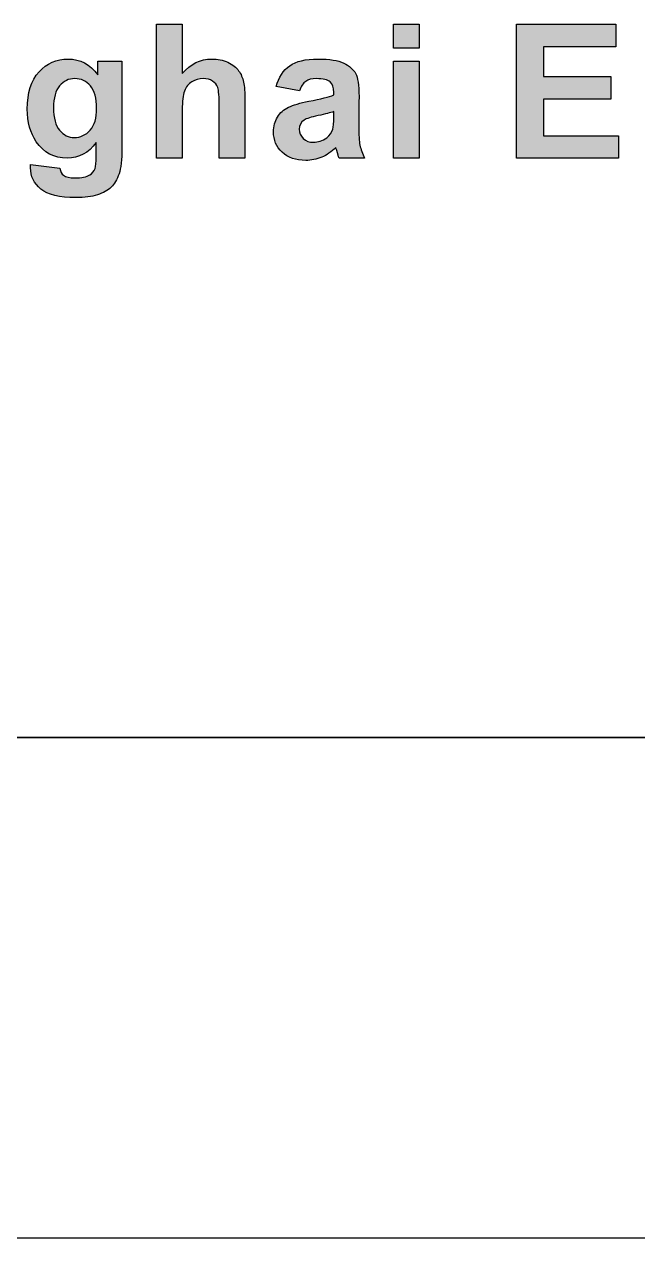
# Model space of a CAD drawing. Header units: millimetres. Extents: x 189 to 1029, y 82 to 676.
# Drawn here: x 934.3 to 946.56, y 81.77 to 106.02 of the extents above; entities that cross this region are included whole.
import ezdxf
from ezdxf.enums import TextEntityAlignment as Align

# ---------------------------------------------------------------- set-up
doc = ezdxf.new("R2010")
doc.units = ezdxf.units.MM
doc.header["$LTSCALE"] = 2
doc.layers.add('1粗实线', color=7, linetype='Continuous', lineweight=35)
doc.layers.add('5标注层', color=3, linetype='Continuous', lineweight=18)
for name, color, linetype in [('2细线层', 3, 'Continuous'), ('6文本', 2, 'Continuous'), ('图框层', 7, 'Continuous')]:
    doc.layers.add(name, color=color, linetype=linetype)
doc.styles.add('文字', font='isocp.shx', dxfattribs={"bigfont": 'gbcbig.shx'})

# ---------------------------------------------------------------- blocks, each defined once
blk = doc.blocks.new('ZwmFrameMain_A3^_^无分区图框^_^landscape')
at = {"layer": '1粗实线'}
blk.add_line((0, 0), (390, 0), dxfattribs=at)
at = {"layer": '2细线层'}
blk.add_line((-25, -5), (395, -5), dxfattribs=at)
blk = doc.blocks.new('LOGO')
at = {"layer": '6文本'}
h = blk.add_hatch(color=2, dxfattribs=at)
h.dxf.hatch_style = 1
edge = h.paths.add_edge_path()
edge.add_spline(control_points=[(-40.621, 6.634), (-40.621, 6.634), (-40.621, 7.126), (-40.621, 7.126)], knot_values=[0, 0, 0, 0, 0.052632, 0.052632, 0.052632, 0.052632], degree=3, periodic=0)
edge.add_spline(control_points=[(-40.621, 7.126), (-40.621, 7.126), (-40.878, 7.126), (-40.878, 7.126), (-40.878, 7.126)], knot_values=[0.947368, 0.947368, 0.947368, 0.947368, 1, 1, 1, 1, 1], degree=3, periodic=0)
edge.add_spline(control_points=[(-40.878, 7.126), (-40.878, 7.126), (-40.878, 5.788), (-40.878, 5.788), (-40.878, 5.788)], knot_values=[0.894737, 0.894737, 0.894737, 0.894737, 0.947368, 0.947368, 0.947368, 0.947368, 0.947368], degree=3, periodic=0)
edge.add_spline(control_points=[(-40.878, 5.788), (-40.878, 5.788), (-40.621, 5.788), (-40.621, 5.788), (-40.621, 5.788)], knot_values=[0.842105, 0.842105, 0.842105, 0.842105, 0.894737, 0.894737, 0.894737, 0.894737, 0.894737], degree=3, periodic=0)
edge.add_spline(control_points=[(-40.621, 5.788), (-40.621, 5.788), (-40.621, 6.273), (-40.621, 6.273), (-40.621, 6.273)], knot_values=[0.789474, 0.789474, 0.789474, 0.789474, 0.842105, 0.842105, 0.842105, 0.842105, 0.842105], degree=3, periodic=0)
edge.add_spline(control_points=[(-40.621, 6.273), (-40.621, 6.355), (-40.613, 6.417), (-40.598, 6.458), (-40.598, 6.458)], knot_values=[0.736842, 0.736842, 0.736842, 0.736842, 0.789474, 0.789474, 0.789474, 0.789474, 0.789474], degree=3, periodic=0)
edge.add_spline(control_points=[(-40.598, 6.458), (-40.582, 6.5), (-40.558, 6.531), (-40.524, 6.552), (-40.524, 6.552)], knot_values=[0.684211, 0.684211, 0.684211, 0.684211, 0.736842, 0.736842, 0.736842, 0.736842, 0.736842], degree=3, periodic=0)
edge.add_spline(control_points=[(-40.524, 6.552), (-40.491, 6.572), (-40.453, 6.583), (-40.41, 6.583), (-40.41, 6.583), (-40.373, 6.583), (-40.342, 6.575), (-40.318, 6.559), (-40.318, 6.559)], knot_values=[0.578947, 0.578947, 0.578947, 0.578947, 0.631579, 0.631579, 0.631579, 0.631579, 0.684211, 0.684211, 0.684211, 0.684211, 0.684211], degree=3, periodic=0)
edge.add_spline(control_points=[(-40.318, 6.559), (-40.293, 6.543), (-40.276, 6.521), (-40.266, 6.494), (-40.266, 6.494)], knot_values=[0.526316, 0.526316, 0.526316, 0.526316, 0.578947, 0.578947, 0.578947, 0.578947, 0.578947], degree=3, periodic=0)
edge.add_spline(control_points=[(-40.266, 6.494), (-40.256, 6.466), (-40.251, 6.402), (-40.251, 6.299), (-40.251, 6.299)], knot_values=[0.473684, 0.473684, 0.473684, 0.473684, 0.526316, 0.526316, 0.526316, 0.526316, 0.526316], degree=3, periodic=0)
edge.add_spline(control_points=[(-40.251, 6.299), (-40.251, 6.299), (-40.251, 5.788), (-40.251, 5.788), (-40.251, 5.788)], knot_values=[0.421053, 0.421053, 0.421053, 0.421053, 0.473684, 0.473684, 0.473684, 0.473684, 0.473684], degree=3, periodic=0)
edge.add_spline(control_points=[(-40.251, 5.788), (-40.251, 5.788), (-39.995, 5.788), (-39.995, 5.788), (-39.995, 5.788)], knot_values=[0.368421, 0.368421, 0.368421, 0.368421, 0.421053, 0.421053, 0.421053, 0.421053, 0.421053], degree=3, periodic=0)
edge.add_spline(control_points=[(-39.995, 5.788), (-39.995, 5.788), (-39.995, 6.357), (-39.995, 6.357), (-39.995, 6.357)], knot_values=[0.315789, 0.315789, 0.315789, 0.315789, 0.368421, 0.368421, 0.368421, 0.368421, 0.368421], degree=3, periodic=0)
edge.add_spline(control_points=[(-39.995, 6.357), (-39.995, 6.444), (-39.999, 6.508), (-40.008, 6.549), (-40.008, 6.549)], knot_values=[0.263158, 0.263158, 0.263158, 0.263158, 0.315789, 0.315789, 0.315789, 0.315789, 0.315789], degree=3, periodic=0)
edge.add_spline(control_points=[(-40.008, 6.549), (-40.017, 6.591), (-40.033, 6.629), (-40.057, 6.662), (-40.057, 6.662)], knot_values=[0.210526, 0.210526, 0.210526, 0.210526, 0.263158, 0.263158, 0.263158, 0.263158, 0.263158], degree=3, periodic=0)
edge.add_spline(control_points=[(-40.057, 6.662), (-40.081, 6.696), (-40.117, 6.724), (-40.165, 6.746), (-40.165, 6.746)], knot_values=[0.157895, 0.157895, 0.157895, 0.157895, 0.210526, 0.210526, 0.210526, 0.210526, 0.210526], degree=3, periodic=0)
edge.add_spline(control_points=[(-40.165, 6.746), (-40.212, 6.768), (-40.265, 6.779), (-40.325, 6.779), (-40.325, 6.779)], knot_values=[0.105263, 0.105263, 0.105263, 0.105263, 0.157895, 0.157895, 0.157895, 0.157895, 0.157895], degree=3, periodic=0)
edge.add_spline(control_points=[(-40.325, 6.779), (-40.439, 6.779), (-40.539, 6.731), (-40.621, 6.634), (-40.621, 6.634)], knot_values=[0.052632, 0.052632, 0.052632, 0.052632, 0.105263, 0.105263, 0.105263, 0.105263, 0.105263], degree=3, periodic=0)
h = blk.add_hatch(color=2, dxfattribs=at)
h.dxf.hatch_style = 1
edge = h.paths.add_edge_path()
edge.add_spline(control_points=[(-38.508, 6.757), (-38.508, 6.757), (-38.508, 5.788), (-38.508, 5.788), (-38.508, 5.788)], knot_values=[0.2, 0.2, 0.2, 0.2, 0.4, 0.4, 0.4, 0.4, 0.4], degree=3, periodic=0)
edge.add_spline(control_points=[(-38.508, 5.788), (-38.508, 5.788), (-38.252, 5.788), (-38.252, 5.788), (-38.252, 5.788)], knot_values=[0.8, 0.8, 0.8, 0.8, 1, 1, 1, 1, 1], degree=3, periodic=0)
edge.add_spline(control_points=[(-38.252, 5.788), (-38.252, 5.788), (-38.252, 6.757), (-38.252, 6.757), (-38.252, 6.757)], knot_values=[0.6, 0.6, 0.6, 0.6, 0.8, 0.8, 0.8, 0.8, 0.8], degree=3, periodic=0)
edge.add_spline(control_points=[(-38.252, 6.757), (-38.252, 6.757), (-38.508, 6.757), (-38.508, 6.757), (-38.508, 6.757)], knot_values=[0.4, 0.4, 0.4, 0.4, 0.6, 0.6, 0.6, 0.6, 0.6], degree=3, periodic=0)
edge = h.paths.add_edge_path()
edge.add_spline(control_points=[(-38.508, 6.889), (-38.508, 6.889), (-38.252, 6.889), (-38.252, 6.889)], knot_values=[0.750003, 0.750003, 0.750003, 0.750003, 0.999997, 0.999997, 0.999997, 0.999997], degree=3, periodic=0)
edge.add_spline(control_points=[(-38.252, 6.889), (-38.252, 6.889), (-38.252, 7.126), (-38.252, 7.126)], knot_values=[0.500003, 0.500003, 0.500003, 0.500003, 0.749997, 0.749997, 0.749997, 0.749997], degree=3, periodic=0)
edge.add_spline(control_points=[(-38.252, 7.126), (-38.252, 7.126), (-38.508, 7.126), (-38.508, 7.126)], knot_values=[0.250003, 0.250003, 0.250003, 0.250003, 0.499997, 0.499997, 0.499997, 0.499997], degree=3, periodic=0)
edge.add_spline(control_points=[(-38.508, 7.126), (-38.508, 7.126), (-38.508, 6.889), (-38.508, 6.889)], knot_values=[0.000002, 0.000002, 0.000002, 0.000002, 0.249998, 0.249998, 0.249998, 0.249998], degree=3, periodic=0)
h = blk.add_hatch(color=2, dxfattribs=at)
h.dxf.hatch_style = 1
edge = h.paths.add_edge_path()
edge.add_spline(control_points=[(-37.01, 6.9), (-37.01, 6.9), (-36.288, 6.9), (-36.288, 6.9), (-36.288, 6.9)], knot_values=[0.25, 0.25, 0.25, 0.25, 0.333333, 0.333333, 0.333333, 0.333333, 0.333333], degree=3, periodic=0)
edge.add_spline(control_points=[(-36.288, 6.9), (-36.288, 6.9), (-36.288, 7.126), (-36.288, 7.126), (-36.288, 7.126)], knot_values=[0.166667, 0.166667, 0.166667, 0.166667, 0.25, 0.25, 0.25, 0.25, 0.25], degree=3, periodic=0)
edge.add_spline(control_points=[(-36.288, 7.126), (-36.288, 7.126), (-37.281, 7.126), (-37.281, 7.126), (-37.281, 7.126)], knot_values=[0.083333, 0.083333, 0.083333, 0.083333, 0.166667, 0.166667, 0.166667, 0.166667, 0.166667], degree=3, periodic=0)
edge.add_spline(control_points=[(-37.281, 7.126), (-37.281, 7.126), (-37.281, 5.788), (-37.281, 5.788)], knot_values=[0, 0, 0, 0, 0.083333, 0.083333, 0.083333, 0.083333], degree=3, periodic=0)
edge.add_spline(control_points=[(-37.281, 5.788), (-37.281, 5.788), (-36.262, 5.788), (-36.262, 5.788), (-36.262, 5.788)], knot_values=[0.916667, 0.916667, 0.916667, 0.916667, 1, 1, 1, 1, 1], degree=3, periodic=0)
edge.add_spline(control_points=[(-36.262, 5.788), (-36.262, 5.788), (-36.262, 6.013), (-36.262, 6.013), (-36.262, 6.013)], knot_values=[0.833333, 0.833333, 0.833333, 0.833333, 0.916667, 0.916667, 0.916667, 0.916667, 0.916667], degree=3, periodic=0)
edge.add_spline(control_points=[(-36.262, 6.013), (-36.262, 6.013), (-37.01, 6.013), (-37.01, 6.013), (-37.01, 6.013)], knot_values=[0.75, 0.75, 0.75, 0.75, 0.833333, 0.833333, 0.833333, 0.833333, 0.833333], degree=3, periodic=0)
edge.add_spline(control_points=[(-37.01, 6.013), (-37.01, 6.013), (-37.01, 6.378), (-37.01, 6.378), (-37.01, 6.378)], knot_values=[0.666667, 0.666667, 0.666667, 0.666667, 0.75, 0.75, 0.75, 0.75, 0.75], degree=3, periodic=0)
edge.add_spline(control_points=[(-37.01, 6.378), (-37.01, 6.378), (-36.339, 6.378), (-36.339, 6.378), (-36.339, 6.378)], knot_values=[0.583333, 0.583333, 0.583333, 0.583333, 0.666667, 0.666667, 0.666667, 0.666667, 0.666667], degree=3, periodic=0)
edge.add_spline(control_points=[(-36.339, 6.378), (-36.339, 6.378), (-36.339, 6.603), (-36.339, 6.603), (-36.339, 6.603)], knot_values=[0.5, 0.5, 0.5, 0.5, 0.583333, 0.583333, 0.583333, 0.583333, 0.583333], degree=3, periodic=0)
edge.add_spline(control_points=[(-36.339, 6.603), (-36.339, 6.603), (-37.01, 6.603), (-37.01, 6.603), (-37.01, 6.603)], knot_values=[0.416667, 0.416667, 0.416667, 0.416667, 0.5, 0.5, 0.5, 0.5, 0.5], degree=3, periodic=0)
edge.add_spline(control_points=[(-37.01, 6.603), (-37.01, 6.603), (-37.01, 6.9), (-37.01, 6.9), (-37.01, 6.9)], knot_values=[0.333333, 0.333333, 0.333333, 0.333333, 0.416667, 0.416667, 0.416667, 0.416667, 0.416667], degree=3, periodic=0)
h = blk.add_hatch(color=2, dxfattribs=at)
h.dxf.hatch_style = 1
edge = h.paths.add_edge_path()
edge.add_spline(control_points=[(-41.224, 5.887), (-41.224, 5.887), (-41.224, 6.757), (-41.224, 6.757), (-41.224, 6.757)], knot_values=[0.652174, 0.652174, 0.652174, 0.652174, 0.695652, 0.695652, 0.695652, 0.695652, 0.695652], degree=3, periodic=0)
edge.add_spline(control_points=[(-41.224, 6.757), (-41.224, 6.757), (-41.464, 6.757), (-41.464, 6.757), (-41.464, 6.757)], knot_values=[0.608696, 0.608696, 0.608696, 0.608696, 0.652174, 0.652174, 0.652174, 0.652174, 0.652174], degree=3, periodic=0)
edge.add_spline(control_points=[(-41.464, 6.757), (-41.464, 6.757), (-41.464, 6.621), (-41.464, 6.621), (-41.464, 6.621)], knot_values=[0.565217, 0.565217, 0.565217, 0.565217, 0.608696, 0.608696, 0.608696, 0.608696, 0.608696], degree=3, periodic=0)
edge.add_spline(control_points=[(-41.464, 6.621), (-41.542, 6.727), (-41.641, 6.779), (-41.76, 6.779), (-41.76, 6.779), (-41.877, 6.779), (-41.974, 6.736), (-42.052, 6.651), (-42.052, 6.651)], knot_values=[0.478261, 0.478261, 0.478261, 0.478261, 0.521739, 0.521739, 0.521739, 0.521739, 0.565217, 0.565217, 0.565217, 0.565217, 0.565217], degree=3, periodic=0)
edge.add_spline(control_points=[(-42.052, 6.651), (-42.131, 6.565), (-42.169, 6.441), (-42.169, 6.278), (-42.169, 6.278)], knot_values=[0.434783, 0.434783, 0.434783, 0.434783, 0.478261, 0.478261, 0.478261, 0.478261, 0.478261], degree=3, periodic=0)
edge.add_spline(control_points=[(-42.169, 6.278), (-42.169, 6.148), (-42.139, 6.04), (-42.08, 5.953), (-42.08, 5.953)], knot_values=[0.391304, 0.391304, 0.391304, 0.391304, 0.434783, 0.434783, 0.434783, 0.434783, 0.434783], degree=3, periodic=0)
edge.add_spline(control_points=[(-42.08, 5.953), (-42.004, 5.843), (-41.901, 5.788), (-41.77, 5.788), (-41.77, 5.788)], knot_values=[0.347826, 0.347826, 0.347826, 0.347826, 0.391304, 0.391304, 0.391304, 0.391304, 0.391304], degree=3, periodic=0)
edge.add_spline(control_points=[(-41.77, 5.788), (-41.654, 5.788), (-41.557, 5.84), (-41.48, 5.945), (-41.48, 5.945)], knot_values=[0.304348, 0.304348, 0.304348, 0.304348, 0.347826, 0.347826, 0.347826, 0.347826, 0.347826], degree=3, periodic=0)
edge.add_spline(control_points=[(-41.48, 5.945), (-41.48, 5.945), (-41.48, 5.804), (-41.48, 5.804), (-41.48, 5.804)], knot_values=[0.26087, 0.26087, 0.26087, 0.26087, 0.304348, 0.304348, 0.304348, 0.304348, 0.304348], degree=3, periodic=0)
edge.add_spline(control_points=[(-41.48, 5.804), (-41.48, 5.746), (-41.484, 5.707), (-41.492, 5.686), (-41.492, 5.686)], knot_values=[0.217391, 0.217391, 0.217391, 0.217391, 0.26087, 0.26087, 0.26087, 0.26087, 0.26087], degree=3, periodic=0)
edge.add_spline(control_points=[(-41.492, 5.686), (-41.504, 5.656), (-41.521, 5.634), (-41.543, 5.621), (-41.543, 5.621)], knot_values=[0.173913, 0.173913, 0.173913, 0.173913, 0.217391, 0.217391, 0.217391, 0.217391, 0.217391], degree=3, periodic=0)
edge.add_spline(control_points=[(-41.543, 5.621), (-41.577, 5.601), (-41.627, 5.591), (-41.694, 5.591), (-41.694, 5.591)], knot_values=[0.130435, 0.130435, 0.130435, 0.130435, 0.173913, 0.173913, 0.173913, 0.173913, 0.173913], degree=3, periodic=0)
edge.add_spline(control_points=[(-41.694, 5.591), (-41.746, 5.591), (-41.785, 5.6), (-41.809, 5.618), (-41.809, 5.618)], knot_values=[0.086957, 0.086957, 0.086957, 0.086957, 0.130435, 0.130435, 0.130435, 0.130435, 0.130435], degree=3, periodic=0)
edge.add_spline(control_points=[(-41.809, 5.618), (-41.827, 5.631), (-41.838, 5.654), (-41.843, 5.688), (-41.843, 5.688)], knot_values=[0.043478, 0.043478, 0.043478, 0.043478, 0.086957, 0.086957, 0.086957, 0.086957, 0.086957], degree=3, periodic=0)
edge.add_spline(control_points=[(-41.843, 5.688), (-41.843, 5.688), (-42.136, 5.724), (-42.136, 5.724)], knot_values=[0, 0, 0, 0, 0.043478, 0.043478, 0.043478, 0.043478], degree=3, periodic=0)
edge.add_spline(control_points=[(-42.136, 5.724), (-42.137, 5.712), (-42.137, 5.702), (-42.137, 5.693), (-42.137, 5.693), (-42.137, 5.607), (-42.102, 5.535), (-42.033, 5.479), (-42.033, 5.479)], knot_values=[0.913043, 0.913043, 0.913043, 0.913043, 0.956522, 0.956522, 0.956522, 0.956522, 1, 1, 1, 1, 1], degree=3, periodic=0)
edge.add_spline(control_points=[(-42.033, 5.479), (-41.965, 5.423), (-41.848, 5.394), (-41.684, 5.394), (-41.684, 5.394), (-41.597, 5.394), (-41.525, 5.403), (-41.468, 5.422), (-41.468, 5.422)], knot_values=[0.826087, 0.826087, 0.826087, 0.826087, 0.869565, 0.869565, 0.869565, 0.869565, 0.913043, 0.913043, 0.913043, 0.913043, 0.913043], degree=3, periodic=0)
edge.add_spline(control_points=[(-41.468, 5.422), (-41.411, 5.44), (-41.366, 5.465), (-41.331, 5.498), (-41.331, 5.498)], knot_values=[0.782609, 0.782609, 0.782609, 0.782609, 0.826087, 0.826087, 0.826087, 0.826087, 0.826087], degree=3, periodic=0)
edge.add_spline(control_points=[(-41.331, 5.498), (-41.298, 5.53), (-41.271, 5.574), (-41.252, 5.631), (-41.252, 5.631)], knot_values=[0.73913, 0.73913, 0.73913, 0.73913, 0.782609, 0.782609, 0.782609, 0.782609, 0.782609], degree=3, periodic=0)
edge.add_spline(control_points=[(-41.252, 5.631), (-41.233, 5.687), (-41.224, 5.773), (-41.224, 5.887), (-41.224, 5.887)], knot_values=[0.695652, 0.695652, 0.695652, 0.695652, 0.73913, 0.73913, 0.73913, 0.73913, 0.73913], degree=3, periodic=0)
edge = h.paths.add_edge_path(flags=16)
edge.add_spline(control_points=[(-41.847, 6.511), (-41.807, 6.559), (-41.756, 6.583), (-41.695, 6.583), (-41.695, 6.583), (-41.632, 6.583), (-41.579, 6.559), (-41.538, 6.51)], knot_values=[0.666668, 0.666668, 0.666668, 0.666668, 0.777779, 0.777779, 0.777779, 0.777779, 0.888889, 0.888889, 0.888889, 0.888889], degree=3, periodic=0)
edge.add_spline(control_points=[(-41.538, 6.51), (-41.497, 6.461), (-41.476, 6.387), (-41.476, 6.286), (-41.476, 6.286), (-41.476, 6.19), (-41.498, 6.117), (-41.541, 6.068)], knot_values=[0.444446, 0.444446, 0.444446, 0.444446, 0.555557, 0.555557, 0.555557, 0.555557, 0.666667, 0.666667, 0.666667, 0.666667], degree=3, periodic=0)
edge.add_spline(control_points=[(-41.541, 6.068), (-41.584, 6.02), (-41.637, 5.995), (-41.699, 5.995), (-41.699, 5.995)], knot_values=[0.333333, 0.333333, 0.333333, 0.333333, 0.444444, 0.444444, 0.444444, 0.444444, 0.444444], degree=3, periodic=0)
edge.add_spline(control_points=[(-41.699, 5.995), (-41.758, 5.995), (-41.807, 6.019), (-41.847, 6.067), (-41.847, 6.067)], knot_values=[0.222222, 0.222222, 0.222222, 0.222222, 0.333333, 0.333333, 0.333333, 0.333333, 0.333333], degree=3, periodic=0)
edge.add_spline(control_points=[(-41.847, 6.067), (-41.887, 6.115), (-41.907, 6.19), (-41.907, 6.293), (-41.907, 6.293)], knot_values=[0.111111, 0.111111, 0.111111, 0.111111, 0.222222, 0.222222, 0.222222, 0.222222, 0.222222], degree=3, periodic=0)
edge.add_spline(control_points=[(-41.907, 6.293), (-41.907, 6.391), (-41.887, 6.464), (-41.847, 6.511), (-41.847, 6.511)], knot_values=[0.888889, 0.888889, 0.888889, 0.888889, 1, 1, 1, 1, 1], degree=3, periodic=0)
h = blk.add_hatch(color=2, dxfattribs=at)
h.dxf.hatch_style = 1
edge = h.paths.add_edge_path()
edge.add_spline(control_points=[(-38.888, 6.636), (-38.911, 6.677), (-38.951, 6.711), (-39.007, 6.739), (-39.007, 6.739)], knot_values=[0.16, 0.16, 0.16, 0.16, 0.2, 0.2, 0.2, 0.2, 0.2], degree=3, periodic=0)
edge.add_spline(control_points=[(-39.007, 6.739), (-39.063, 6.766), (-39.148, 6.779), (-39.263, 6.779), (-39.263, 6.779)], knot_values=[0.12, 0.12, 0.12, 0.12, 0.16, 0.16, 0.16, 0.16, 0.16], degree=3, periodic=0)
edge.add_spline(control_points=[(-39.263, 6.779), (-39.388, 6.779), (-39.483, 6.757), (-39.547, 6.712), (-39.547, 6.712)], knot_values=[0.08, 0.08, 0.08, 0.08, 0.12, 0.12, 0.12, 0.12, 0.12], degree=3, periodic=0)
edge.add_spline(control_points=[(-39.547, 6.712), (-39.611, 6.667), (-39.656, 6.597), (-39.682, 6.503), (-39.682, 6.503)], knot_values=[0.04, 0.04, 0.04, 0.04, 0.08, 0.08, 0.08, 0.08, 0.08], degree=3, periodic=0)
edge.add_spline(control_points=[(-39.682, 6.503), (-39.682, 6.503), (-39.449, 6.462), (-39.449, 6.462)], knot_values=[0, 0, 0, 0, 0.04, 0.04, 0.04, 0.04], degree=3, periodic=0)
edge.add_spline(control_points=[(-39.449, 6.462), (-39.433, 6.507), (-39.413, 6.538), (-39.387, 6.556), (-39.387, 6.556)], knot_values=[0.96, 0.96, 0.96, 0.96, 1, 1, 1, 1, 1], degree=3, periodic=0)
edge.add_spline(control_points=[(-39.387, 6.556), (-39.362, 6.574), (-39.326, 6.583), (-39.281, 6.583), (-39.281, 6.583), (-39.213, 6.583), (-39.167, 6.572), (-39.143, 6.551), (-39.143, 6.551)], knot_values=[0.88, 0.88, 0.88, 0.88, 0.92, 0.92, 0.92, 0.92, 0.96, 0.96, 0.96, 0.96, 0.96], degree=3, periodic=0)
edge.add_spline(control_points=[(-39.143, 6.551), (-39.118, 6.53), (-39.106, 6.495), (-39.106, 6.446), (-39.106, 6.446)], knot_values=[0.84, 0.84, 0.84, 0.84, 0.88, 0.88, 0.88, 0.88, 0.88], degree=3, periodic=0)
edge.add_spline(control_points=[(-39.106, 6.446), (-39.106, 6.446), (-39.106, 6.42), (-39.106, 6.42), (-39.106, 6.42)], knot_values=[0.8, 0.8, 0.8, 0.8, 0.84, 0.84, 0.84, 0.84, 0.84], degree=3, periodic=0)
edge.add_spline(control_points=[(-39.106, 6.42), (-39.152, 6.401), (-39.235, 6.38), (-39.355, 6.357), (-39.355, 6.357)], knot_values=[0.76, 0.76, 0.76, 0.76, 0.8, 0.8, 0.8, 0.8, 0.8], degree=3, periodic=0)
edge.add_spline(control_points=[(-39.355, 6.357), (-39.444, 6.34), (-39.512, 6.32), (-39.559, 6.298), (-39.559, 6.298)], knot_values=[0.72, 0.72, 0.72, 0.72, 0.76, 0.76, 0.76, 0.76, 0.76], degree=3, periodic=0)
edge.add_spline(control_points=[(-39.559, 6.298), (-39.607, 6.275), (-39.643, 6.242), (-39.67, 6.199), (-39.67, 6.199)], knot_values=[0.68, 0.68, 0.68, 0.68, 0.72, 0.72, 0.72, 0.72, 0.72], degree=3, periodic=0)
edge.add_spline(control_points=[(-39.67, 6.199), (-39.695, 6.156), (-39.709, 6.107), (-39.709, 6.053), (-39.709, 6.053), (-39.709, 5.97), (-39.68, 5.901), (-39.623, 5.848), (-39.623, 5.848)], knot_values=[0.6, 0.6, 0.6, 0.6, 0.64, 0.64, 0.64, 0.64, 0.68, 0.68, 0.68, 0.68, 0.68], degree=3, periodic=0)
edge.add_spline(control_points=[(-39.623, 5.848), (-39.565, 5.793), (-39.486, 5.766), (-39.387, 5.766), (-39.387, 5.766), (-39.33, 5.766), (-39.277, 5.776), (-39.227, 5.798), (-39.227, 5.798)], knot_values=[0.52, 0.52, 0.52, 0.52, 0.56, 0.56, 0.56, 0.56, 0.6, 0.6, 0.6, 0.6, 0.6], degree=3, periodic=0)
edge.add_spline(control_points=[(-39.227, 5.798), (-39.177, 5.819), (-39.13, 5.851), (-39.086, 5.894), (-39.086, 5.894)], knot_values=[0.48, 0.48, 0.48, 0.48, 0.52, 0.52, 0.52, 0.52, 0.52], degree=3, periodic=0)
edge.add_spline(control_points=[(-39.086, 5.894), (-39.084, 5.889), (-39.081, 5.879), (-39.077, 5.864), (-39.077, 5.864)], knot_values=[0.44, 0.44, 0.44, 0.44, 0.48, 0.48, 0.48, 0.48, 0.48], degree=3, periodic=0)
edge.add_spline(control_points=[(-39.077, 5.864), (-39.067, 5.83), (-39.059, 5.805), (-39.052, 5.788), (-39.052, 5.788)], knot_values=[0.4, 0.4, 0.4, 0.4, 0.44, 0.44, 0.44, 0.44, 0.44], degree=3, periodic=0)
edge.add_spline(control_points=[(-39.052, 5.788), (-39.052, 5.788), (-38.799, 5.788), (-38.799, 5.788), (-38.799, 5.788)], knot_values=[0.36, 0.36, 0.36, 0.36, 0.4, 0.4, 0.4, 0.4, 0.4], degree=3, periodic=0)
edge.add_spline(control_points=[(-38.799, 5.788), (-38.821, 5.834), (-38.836, 5.877), (-38.845, 5.918), (-38.845, 5.918)], knot_values=[0.32, 0.32, 0.32, 0.32, 0.36, 0.36, 0.36, 0.36, 0.36], degree=3, periodic=0)
edge.add_spline(control_points=[(-38.845, 5.918), (-38.853, 5.958), (-38.857, 6.021), (-38.857, 6.107), (-38.857, 6.107)], knot_values=[0.28, 0.28, 0.28, 0.28, 0.32, 0.32, 0.32, 0.32, 0.32], degree=3, periodic=0)
edge.add_spline(control_points=[(-38.857, 6.107), (-38.857, 6.107), (-38.854, 6.406), (-38.854, 6.406), (-38.854, 6.406)], knot_values=[0.24, 0.24, 0.24, 0.24, 0.28, 0.28, 0.28, 0.28, 0.28], degree=3, periodic=0)
edge.add_spline(control_points=[(-38.854, 6.406), (-38.854, 6.517), (-38.866, 6.594), (-38.888, 6.636), (-38.888, 6.636)], knot_values=[0.2, 0.2, 0.2, 0.2, 0.24, 0.24, 0.24, 0.24, 0.24], degree=3, periodic=0)
edge = h.paths.add_edge_path(flags=16)
edge.add_spline(control_points=[(-39.263, 6.214), (-39.191, 6.229), (-39.139, 6.242), (-39.106, 6.254), (-39.106, 6.254)], knot_values=[0.1, 0.1, 0.1, 0.1, 0.2, 0.2, 0.2, 0.2, 0.2], degree=3, periodic=0)
edge.add_spline(control_points=[(-39.106, 6.254), (-39.106, 6.254), (-39.106, 6.202), (-39.106, 6.202), (-39.106, 6.202)], knot_values=[0.9, 0.9, 0.9, 0.9, 1, 1, 1, 1, 1], degree=3, periodic=0)
edge.add_spline(control_points=[(-39.106, 6.202), (-39.106, 6.141), (-39.109, 6.099), (-39.116, 6.077), (-39.116, 6.077)], knot_values=[0.8, 0.8, 0.8, 0.8, 0.9, 0.9, 0.9, 0.9, 0.9], degree=3, periodic=0)
edge.add_spline(control_points=[(-39.116, 6.077), (-39.126, 6.044), (-39.146, 6.016), (-39.177, 5.993), (-39.177, 5.993)], knot_values=[0.7, 0.7, 0.7, 0.7, 0.8, 0.8, 0.8, 0.8, 0.8], degree=3, periodic=0)
edge.add_spline(control_points=[(-39.177, 5.993), (-39.219, 5.962), (-39.264, 5.947), (-39.31, 5.947), (-39.31, 5.947), (-39.315, 5.947), (-39.32, 5.947), (-39.325, 5.947)], knot_values=[0.587499, 0.587499, 0.587499, 0.587499, 0.687499, 0.687499, 0.687499, 0.687499, 0.7, 0.7, 0.7, 0.7], degree=3, periodic=0)
edge.add_spline(control_points=[(-39.325, 5.947), (-39.335, 5.948), (-39.344, 5.95), (-39.353, 5.952)], knot_values=[0.5625, 0.5625, 0.5625, 0.5625, 0.587499, 0.587499, 0.587499, 0.587499], degree=3, periodic=0)
edge.add_spline(control_points=[(-39.353, 5.952), (-39.36, 5.954), (-39.366, 5.956), (-39.373, 5.959)], knot_values=[0.54375, 0.54375, 0.54375, 0.54375, 0.5625, 0.5625, 0.5625, 0.5625], degree=3, periodic=0)
edge.add_spline(control_points=[(-39.373, 5.959), (-39.377, 5.961), (-39.381, 5.963), (-39.385, 5.965)], knot_values=[0.53125, 0.53125, 0.53125, 0.53125, 0.54375, 0.54375, 0.54375, 0.54375], degree=3, periodic=0)
edge.add_spline(control_points=[(-39.39, 5.969), (-39.392, 5.97), (-39.394, 5.971), (-39.396, 5.973)], knot_values=[0.518751, 0.518751, 0.518751, 0.518751, 0.525, 0.525, 0.525, 0.525], degree=3, periodic=0)
edge.add_spline(control_points=[(-39.396, 5.973), (-39.4, 5.975), (-39.403, 5.978), (-39.407, 5.981)], knot_values=[0.506251, 0.506251, 0.506251, 0.506251, 0.518751, 0.518751, 0.518751, 0.518751], degree=3, periodic=0)
edge.add_spline(control_points=[(-39.412, 5.986), (-39.439, 6.012), (-39.452, 6.043), (-39.452, 6.079), (-39.452, 6.079)], knot_values=[0.4, 0.4, 0.4, 0.4, 0.5, 0.5, 0.5, 0.5, 0.5], degree=3, periodic=0)
edge.add_spline(control_points=[(-39.452, 6.079), (-39.452, 6.115), (-39.436, 6.146), (-39.402, 6.169), (-39.402, 6.169)], knot_values=[0.3, 0.3, 0.3, 0.3, 0.4, 0.4, 0.4, 0.4, 0.4], degree=3, periodic=0)
edge.add_spline(control_points=[(-39.402, 6.169), (-39.38, 6.184), (-39.333, 6.199), (-39.263, 6.214), (-39.263, 6.214)], knot_values=[0.2, 0.2, 0.2, 0.2, 0.3, 0.3, 0.3, 0.3, 0.3], degree=3, periodic=0)
at = {"layer": '6文本', "color": 250}
for points, knots in [([(-40.878, 5.788), (-40.878, 5.788), (-40.878, 5.788), (-40.878, 7.126), (-40.878, 7.126)], [0.89473684, 0.89473684, 0.89473684, 0.89473684, 0.89473685, 0.94736842, 0.94736842, 0.94736842, 0.94736842]), ([(-40.878, 7.126), (-40.878, 7.126), (-40.878, 7.126), (-40.621, 7.126), (-40.621, 7.126)], [0.94736842, 0.94736842, 0.94736842, 0.94736842, 0.94736843, 1, 1, 1, 1]), ([(-38.508, 7.126), (-38.508, 7.126), (-38.508, 7.126), (-38.252, 7.126), (-38.252, 7.126)], [0.25, 0.25, 0.25, 0.25, 0.25, 0.5, 0.5, 0.5, 0.5]), ([(-38.252, 7.126), (-38.252, 7.126), (-38.252, 7.126), (-38.252, 6.889), (-38.252, 6.889)], [0.5, 0.5, 0.5, 0.5, 0.5, 0.75, 0.75, 0.75, 0.75]), ([(-37.281, 7.126), (-37.281, 7.126), (-37.281, 7.126), (-36.288, 7.126), (-36.288, 7.126)], [0.08333333, 0.08333333, 0.08333333, 0.08333333, 0.08333334, 0.16666667, 0.16666667, 0.16666667, 0.16666667]), ([(-36.288, 7.126), (-36.288, 7.126), (-36.288, 7.126), (-36.288, 6.9), (-36.288, 6.9)], [0.16666667, 0.16666667, 0.16666667, 0.16666667, 0.16666668, 0.25, 0.25, 0.25, 0.25]), ([(-38.252, 6.889), (-38.252, 6.889), (-38.252, 6.889), (-38.508, 6.889), (-38.508, 6.889)], [0.75, 0.75, 0.75, 0.75, 0.75, 1, 1, 1, 1]), ([(-36.288, 6.9), (-36.288, 6.9), (-36.288, 6.9), (-37.01, 6.9), (-37.01, 6.9)], [0.25, 0.25, 0.25, 0.25, 0.25000001, 0.33333333, 0.33333333, 0.33333333, 0.33333333]), ([(-37.01, 6.9), (-37.01, 6.9), (-37.01, 6.9), (-37.01, 6.603), (-37.01, 6.603)], [0.33333333, 0.33333333, 0.33333333, 0.33333333, 0.33333334, 0.41666667, 0.41666667, 0.41666667, 0.41666667]), ([(-42.052, 6.651), (-42.052, 6.651), (-41.974, 6.736), (-41.877, 6.779), (-41.76, 6.779), (-41.76, 6.779), (-41.641, 6.779), (-41.542, 6.727), (-41.464, 6.621)], [0.47826087, 0.47826087, 0.47826087, 0.47826087, 0.47826088, 0.52173913, 0.52173913, 0.52173913, 0.52173914, 0.56521739, 0.56521739, 0.56521739, 0.56521739]), ([(-41.464, 6.621), (-41.464, 6.621), (-41.464, 6.621), (-41.464, 6.757), (-41.464, 6.757)], [0.56521739, 0.56521739, 0.56521739, 0.56521739, 0.5652174, 0.60869565, 0.60869565, 0.60869565, 0.60869565]), ([(-41.464, 6.757), (-41.464, 6.757), (-41.464, 6.757), (-41.224, 6.757), (-41.224, 6.757)], [0.60869565, 0.60869565, 0.60869565, 0.60869565, 0.60869566, 0.65217391, 0.65217391, 0.65217391, 0.65217391]), ([(-41.224, 6.757), (-41.224, 6.757), (-41.224, 6.757), (-41.224, 5.887), (-41.224, 5.887)], [0.65217391, 0.65217391, 0.65217391, 0.65217391, 0.65217392, 0.69565217, 0.69565217, 0.69565217, 0.69565217]), ([(-40.621, 6.634), (-40.621, 6.634), (-40.539, 6.731), (-40.439, 6.779), (-40.325, 6.779)], [0.05263158, 0.05263158, 0.05263158, 0.05263158, 0.05263159, 0.10526316, 0.10526316, 0.10526316, 0.10526316]), ([(-40.325, 6.779), (-40.325, 6.779), (-40.265, 6.779), (-40.212, 6.768), (-40.165, 6.746)], [0.10526316, 0.10526316, 0.10526316, 0.10526316, 0.10526317, 0.15789474, 0.15789474, 0.15789474, 0.15789474]), ([(-40.165, 6.746), (-40.165, 6.746), (-40.117, 6.724), (-40.081, 6.696), (-40.057, 6.662)], [0.15789474, 0.15789474, 0.15789474, 0.15789474, 0.15789475, 0.21052632, 0.21052632, 0.21052632, 0.21052632]), ([(-39.682, 6.503), (-39.682, 6.503), (-39.656, 6.597), (-39.611, 6.667), (-39.547, 6.712)], [0.04, 0.04, 0.04, 0.04, 0.04000001, 0.08, 0.08, 0.08, 0.08]), ([(-39.547, 6.712), (-39.547, 6.712), (-39.483, 6.757), (-39.388, 6.779), (-39.263, 6.779)], [0.08, 0.08, 0.08, 0.08, 0.08000001, 0.12, 0.12, 0.12, 0.12]), ([(-39.263, 6.779), (-39.263, 6.779), (-39.148, 6.779), (-39.063, 6.766), (-39.007, 6.739)], [0.12, 0.12, 0.12, 0.12, 0.12000001, 0.16, 0.16, 0.16, 0.16]), ([(-39.007, 6.739), (-39.007, 6.739), (-38.951, 6.711), (-38.911, 6.677), (-38.888, 6.636)], [0.16, 0.16, 0.16, 0.16, 0.16000001, 0.2, 0.2, 0.2, 0.2]), ([(-38.508, 5.788), (-38.508, 5.788), (-38.508, 5.788), (-38.508, 6.757), (-38.508, 6.757)], [0.2, 0.2, 0.2, 0.2, 0.2, 0.4, 0.4, 0.4, 0.4]), ([(-38.508, 6.757), (-38.508, 6.757), (-38.508, 6.757), (-38.252, 6.757), (-38.252, 6.757)], [0.4, 0.4, 0.4, 0.4, 0.4, 0.6, 0.6, 0.6, 0.6]), ([(-38.252, 6.757), (-38.252, 6.757), (-38.252, 6.757), (-38.252, 5.788), (-38.252, 5.788)], [0.6, 0.6, 0.6, 0.6, 0.6, 0.8, 0.8, 0.8, 0.8]), ([(-42.169, 6.278), (-42.169, 6.278), (-42.169, 6.441), (-42.131, 6.565), (-42.052, 6.651)], [0.43478261, 0.43478261, 0.43478261, 0.43478261, 0.43478262, 0.47826087, 0.47826087, 0.47826087, 0.47826087]), ([(-41.538, 6.51), (-41.538, 6.51), (-41.579, 6.559), (-41.632, 6.583), (-41.695, 6.583), (-41.695, 6.583), (-41.756, 6.583), (-41.807, 6.559), (-41.847, 6.511)], [0.6666667, 0.6666667, 0.6666667, 0.6666667, 0.6666667, 0.7777778, 0.7777778, 0.7777778, 0.7777778, 0.8888889, 0.8888889, 0.8888889, 0.8888889]), ([(-40.524, 6.552), (-40.524, 6.552), (-40.558, 6.531), (-40.582, 6.5), (-40.598, 6.458)], [0.68421053, 0.68421053, 0.68421053, 0.68421053, 0.68421054, 0.73684211, 0.73684211, 0.73684211, 0.73684211]), ([(-40.318, 6.559), (-40.318, 6.559), (-40.342, 6.575), (-40.373, 6.583), (-40.41, 6.583), (-40.41, 6.583), (-40.453, 6.583), (-40.491, 6.572), (-40.524, 6.552)], [0.5789474, 0.5789474, 0.5789474, 0.5789474, 0.5789474, 0.6315789, 0.6315789, 0.6315789, 0.631579, 0.6842105, 0.6842105, 0.6842105, 0.6842105]), ([(-40.266, 6.494), (-40.266, 6.494), (-40.276, 6.521), (-40.293, 6.543), (-40.318, 6.559)], [0.52631579, 0.52631579, 0.52631579, 0.52631579, 0.5263158, 0.57894737, 0.57894737, 0.57894737, 0.57894737]), ([(-40.057, 6.662), (-40.057, 6.662), (-40.033, 6.629), (-40.017, 6.591), (-40.008, 6.549)], [0.21052632, 0.21052632, 0.21052632, 0.21052632, 0.21052633, 0.26315789, 0.26315789, 0.26315789, 0.26315789]), ([(-40.008, 6.549), (-40.008, 6.549), (-39.999, 6.508), (-39.995, 6.444), (-39.995, 6.357)], [0.26315789, 0.26315789, 0.26315789, 0.26315789, 0.2631579, 0.31578947, 0.31578947, 0.31578947, 0.31578947]), ([(-39.387, 6.556), (-39.387, 6.556), (-39.413, 6.538), (-39.433, 6.507), (-39.449, 6.462)], [0.96, 0.96, 0.96, 0.96, 0.96000001, 1, 1, 1, 1]), ([(-39.143, 6.551), (-39.143, 6.551), (-39.167, 6.572), (-39.213, 6.583), (-39.281, 6.583), (-39.281, 6.583), (-39.326, 6.583), (-39.362, 6.574), (-39.387, 6.556)], [0.88, 0.88, 0.88, 0.88, 0.88000001, 0.92, 0.92, 0.92, 0.92000001, 0.96, 0.96, 0.96, 0.96]), ([(-39.106, 6.446), (-39.106, 6.446), (-39.106, 6.495), (-39.118, 6.53), (-39.143, 6.551)], [0.84, 0.84, 0.84, 0.84, 0.84000001, 0.88, 0.88, 0.88, 0.88]), ([(-38.888, 6.636), (-38.888, 6.636), (-38.866, 6.594), (-38.854, 6.517), (-38.854, 6.406)], [0.2, 0.2, 0.2, 0.2, 0.20000001, 0.24, 0.24, 0.24, 0.24]), ([(-37.01, 6.603), (-37.01, 6.603), (-37.01, 6.603), (-36.339, 6.603), (-36.339, 6.603)], [0.41666667, 0.41666667, 0.41666667, 0.41666667, 0.41666668, 0.5, 0.5, 0.5, 0.5]), ([(-36.339, 6.603), (-36.339, 6.603), (-36.339, 6.603), (-36.339, 6.378), (-36.339, 6.378)], [0.5, 0.5, 0.5, 0.5, 0.50000001, 0.58333333, 0.58333333, 0.58333333, 0.58333333]), ([(-41.847, 6.511), (-41.847, 6.511), (-41.887, 6.464), (-41.907, 6.391), (-41.907, 6.293)], [0.8888889, 0.8888889, 0.8888889, 0.8888889, 0.8888889, 1, 1, 1, 1]), ([(-41.541, 6.068), (-41.541, 6.068), (-41.498, 6.117), (-41.476, 6.19), (-41.476, 6.286), (-41.476, 6.286), (-41.476, 6.387), (-41.497, 6.461), (-41.538, 6.51)], [0.4444444, 0.4444444, 0.4444444, 0.4444444, 0.4444445, 0.5555556, 0.5555556, 0.5555556, 0.5555556, 0.6666667, 0.6666667, 0.6666667, 0.6666667]), ([(-40.598, 6.458), (-40.598, 6.458), (-40.613, 6.417), (-40.621, 6.355), (-40.621, 6.273)], [0.73684211, 0.73684211, 0.73684211, 0.73684211, 0.73684212, 0.78947368, 0.78947368, 0.78947368, 0.78947368]), ([(-40.251, 6.299), (-40.251, 6.299), (-40.251, 6.402), (-40.256, 6.466), (-40.266, 6.494)], [0.47368421, 0.47368421, 0.47368421, 0.47368421, 0.47368422, 0.52631579, 0.52631579, 0.52631579, 0.52631579]), ([(-39.106, 6.42), (-39.106, 6.42), (-39.106, 6.42), (-39.106, 6.446), (-39.106, 6.446)], [0.8, 0.8, 0.8, 0.8, 0.80000001, 0.84, 0.84, 0.84, 0.84]), ([(-39.995, 6.357), (-39.995, 6.357), (-39.995, 6.357), (-39.995, 5.788), (-39.995, 5.788)], [0.31578947, 0.31578947, 0.31578947, 0.31578947, 0.31578948, 0.36842105, 0.36842105, 0.36842105, 0.36842105]), ([(-39.559, 6.298), (-39.559, 6.298), (-39.512, 6.32), (-39.444, 6.34), (-39.355, 6.357)], [0.72, 0.72, 0.72, 0.72, 0.72000001, 0.76, 0.76, 0.76, 0.76]), ([(-39.355, 6.357), (-39.355, 6.357), (-39.235, 6.38), (-39.152, 6.401), (-39.106, 6.42)], [0.76, 0.76, 0.76, 0.76, 0.76000001, 0.8, 0.8, 0.8, 0.8]), ([(-38.854, 6.406), (-38.854, 6.406), (-38.854, 6.406), (-38.857, 6.107), (-38.857, 6.107)], [0.24, 0.24, 0.24, 0.24, 0.24000001, 0.28, 0.28, 0.28, 0.28]), ([(-36.339, 6.378), (-36.339, 6.378), (-36.339, 6.378), (-37.01, 6.378), (-37.01, 6.378)], [0.58333333, 0.58333333, 0.58333333, 0.58333333, 0.58333334, 0.66666667, 0.66666667, 0.66666667, 0.66666667]), ([(-37.01, 6.378), (-37.01, 6.378), (-37.01, 6.378), (-37.01, 6.013), (-37.01, 6.013)], [0.66666667, 0.66666667, 0.66666667, 0.66666667, 0.66666668, 0.75, 0.75, 0.75, 0.75]), ([(-42.08, 5.953), (-42.08, 5.953), (-42.139, 6.04), (-42.169, 6.148), (-42.169, 6.278)], [0.39130435, 0.39130435, 0.39130435, 0.39130435, 0.39130436, 0.43478261, 0.43478261, 0.43478261, 0.43478261]), ([(-41.907, 6.293), (-41.907, 6.293), (-41.907, 6.19), (-41.887, 6.115), (-41.847, 6.067)], [0.1111111, 0.1111111, 0.1111111, 0.1111111, 0.1111111, 0.2222222, 0.2222222, 0.2222222, 0.2222222]), ([(-40.621, 6.273), (-40.621, 6.273), (-40.621, 6.273), (-40.621, 5.788), (-40.621, 5.788)], [0.78947368, 0.78947368, 0.78947368, 0.78947368, 0.78947369, 0.84210526, 0.84210526, 0.84210526, 0.84210526]), ([(-40.251, 5.788), (-40.251, 5.788), (-40.251, 5.788), (-40.251, 6.299), (-40.251, 6.299)], [0.42105263, 0.42105263, 0.42105263, 0.42105263, 0.42105264, 0.47368421, 0.47368421, 0.47368421, 0.47368421]), ([(-39.623, 5.848), (-39.623, 5.848), (-39.68, 5.901), (-39.709, 5.97), (-39.709, 6.053), (-39.709, 6.053), (-39.709, 6.107), (-39.695, 6.156), (-39.67, 6.199)], [0.6, 0.6, 0.6, 0.6, 0.60000001, 0.64, 0.64, 0.64, 0.64000001, 0.68, 0.68, 0.68, 0.68]), ([(-39.67, 6.199), (-39.67, 6.199), (-39.643, 6.242), (-39.607, 6.275), (-39.559, 6.298)], [0.68, 0.68, 0.68, 0.68, 0.68000001, 0.72, 0.72, 0.72, 0.72]), ([(-39.263, 6.214), (-39.263, 6.214), (-39.333, 6.199), (-39.38, 6.184), (-39.402, 6.169)], [0.2, 0.2, 0.2, 0.2, 0.2, 0.3, 0.3, 0.3, 0.3]), ([(-39.106, 6.254), (-39.106, 6.254), (-39.139, 6.242), (-39.191, 6.229), (-39.263, 6.214)], [0.1, 0.1, 0.1, 0.1, 0.1, 0.2, 0.2, 0.2, 0.2]), ([(-39.116, 6.077), (-39.116, 6.077), (-39.109, 6.099), (-39.106, 6.141), (-39.106, 6.202)], [0.8, 0.8, 0.8, 0.8, 0.8, 0.9, 0.9, 0.9, 0.9]), ([(-39.106, 6.202), (-39.106, 6.202), (-39.106, 6.202), (-39.106, 6.254), (-39.106, 6.254)], [0.9, 0.9, 0.9, 0.9, 0.9, 1, 1, 1, 1]), ([(-41.847, 6.067), (-41.847, 6.067), (-41.807, 6.019), (-41.758, 5.995), (-41.699, 5.995)], [0.2222222, 0.2222222, 0.2222222, 0.2222222, 0.2222222, 0.3333333, 0.3333333, 0.3333333, 0.3333333]), ([(-41.699, 5.995), (-41.699, 5.995), (-41.637, 5.995), (-41.584, 6.02), (-41.541, 6.068)], [0.3333333, 0.3333333, 0.3333333, 0.3333333, 0.3333333, 0.4444444, 0.4444444, 0.4444444, 0.4444444]), ([(-39.402, 6.169), (-39.402, 6.169), (-39.436, 6.146), (-39.452, 6.115), (-39.452, 6.079)], [0.3, 0.3, 0.3, 0.3, 0.3, 0.4, 0.4, 0.4, 0.4]), ([(-39.452, 6.079), (-39.452, 6.079), (-39.452, 6.043), (-39.439, 6.012), (-39.412, 5.986)], [0.4, 0.4, 0.4, 0.4, 0.40000001, 0.5, 0.5, 0.5, 0.5]), ([(-39.177, 5.993), (-39.177, 5.993), (-39.146, 6.016), (-39.126, 6.044), (-39.116, 6.077)], [0.7, 0.7, 0.7, 0.7, 0.7, 0.8, 0.8, 0.8, 0.8]), ([(-38.857, 6.107), (-38.857, 6.107), (-38.857, 6.021), (-38.853, 5.958), (-38.845, 5.918)], [0.28, 0.28, 0.28, 0.28, 0.28000001, 0.32, 0.32, 0.32, 0.32]), ([(-41.77, 5.788), (-41.77, 5.788), (-41.901, 5.788), (-42.004, 5.843), (-42.08, 5.953)], [0.34782609, 0.34782609, 0.34782609, 0.34782609, 0.3478261, 0.39130435, 0.39130435, 0.39130435, 0.39130435]), ([(-41.48, 5.945), (-41.48, 5.945), (-41.557, 5.84), (-41.654, 5.788), (-41.77, 5.788)], [0.30434783, 0.30434783, 0.30434783, 0.30434783, 0.30434784, 0.34782609, 0.34782609, 0.34782609, 0.34782609]), ([(-41.48, 5.804), (-41.48, 5.804), (-41.48, 5.804), (-41.48, 5.945), (-41.48, 5.945)], [0.26086957, 0.26086957, 0.26086957, 0.26086957, 0.26086958, 0.30434783, 0.30434783, 0.30434783, 0.30434783]), ([(-39.412, 5.986), (-39.412, 5.986), (-39.385, 5.959), (-39.351, 5.947), (-39.31, 5.947), (-39.31, 5.947), (-39.264, 5.947), (-39.219, 5.962), (-39.177, 5.993)], [0.5, 0.5, 0.5, 0.5, 0.5, 0.6, 0.6, 0.6, 0.6, 0.7, 0.7, 0.7, 0.7]), ([(-37.01, 6.013), (-37.01, 6.013), (-37.01, 6.013), (-36.262, 6.013), (-36.262, 6.013)], [0.75, 0.75, 0.75, 0.75, 0.75000001, 0.83333333, 0.83333333, 0.83333333, 0.83333333]), ([(-36.262, 6.013), (-36.262, 6.013), (-36.262, 6.013), (-36.262, 5.788), (-36.262, 5.788)], [0.83333333, 0.83333333, 0.83333333, 0.83333333, 0.83333334, 0.91666667, 0.91666667, 0.91666667, 0.91666667]), ([(-41.224, 5.887), (-41.224, 5.887), (-41.224, 5.773), (-41.233, 5.687), (-41.252, 5.631)], [0.69565217, 0.69565217, 0.69565217, 0.69565217, 0.69565218, 0.73913043, 0.73913043, 0.73913043, 0.73913043]), ([(-39.227, 5.798), (-39.227, 5.798), (-39.277, 5.776), (-39.33, 5.766), (-39.387, 5.766), (-39.387, 5.766), (-39.486, 5.766), (-39.565, 5.793), (-39.623, 5.848)], [0.52, 0.52, 0.52, 0.52, 0.52000001, 0.56, 0.56, 0.56, 0.56000001, 0.6, 0.6, 0.6, 0.6]), ([(-39.086, 5.894), (-39.086, 5.894), (-39.13, 5.851), (-39.177, 5.819), (-39.227, 5.798)], [0.48, 0.48, 0.48, 0.48, 0.48000001, 0.52, 0.52, 0.52, 0.52]), ([(-39.077, 5.864), (-39.077, 5.864), (-39.081, 5.879), (-39.084, 5.889), (-39.086, 5.894)], [0.44, 0.44, 0.44, 0.44, 0.44000001, 0.48, 0.48, 0.48, 0.48]), ([(-39.052, 5.788), (-39.052, 5.788), (-39.059, 5.805), (-39.067, 5.83), (-39.077, 5.864)], [0.4, 0.4, 0.4, 0.4, 0.40000001, 0.44, 0.44, 0.44, 0.44]), ([(-38.845, 5.918), (-38.845, 5.918), (-38.836, 5.877), (-38.821, 5.834), (-38.799, 5.788)], [0.32, 0.32, 0.32, 0.32, 0.32000001, 0.36, 0.36, 0.36, 0.36]), ([(-42.033, 5.479), (-42.033, 5.479), (-42.102, 5.535), (-42.137, 5.607), (-42.137, 5.693), (-42.137, 5.693), (-42.137, 5.702), (-42.137, 5.712), (-42.136, 5.724)], [0.91304348, 0.91304348, 0.91304348, 0.91304348, 0.91304349, 0.95652174, 0.95652174, 0.95652174, 0.95652175, 1, 1, 1, 1]), ([(-41.492, 5.686), (-41.492, 5.686), (-41.484, 5.707), (-41.48, 5.746), (-41.48, 5.804)], [0.2173913, 0.2173913, 0.2173913, 0.2173913, 0.21739131, 0.26086957, 0.26086957, 0.26086957, 0.26086957]), ([(-40.621, 5.788), (-40.621, 5.788), (-40.621, 5.788), (-40.878, 5.788), (-40.878, 5.788)], [0.84210526, 0.84210526, 0.84210526, 0.84210526, 0.84210527, 0.89473684, 0.89473684, 0.89473684, 0.89473684]), ([(-39.995, 5.788), (-39.995, 5.788), (-39.995, 5.788), (-40.251, 5.788), (-40.251, 5.788)], [0.36842105, 0.36842105, 0.36842105, 0.36842105, 0.36842106, 0.42105263, 0.42105263, 0.42105263, 0.42105263]), ([(-38.799, 5.788), (-38.799, 5.788), (-38.799, 5.788), (-39.052, 5.788), (-39.052, 5.788)], [0.36, 0.36, 0.36, 0.36, 0.36000001, 0.4, 0.4, 0.4, 0.4]), ([(-38.252, 5.788), (-38.252, 5.788), (-38.252, 5.788), (-38.508, 5.788), (-38.508, 5.788)], [0.8, 0.8, 0.8, 0.8, 0.8, 1, 1, 1, 1]), ([(-36.262, 5.788), (-36.262, 5.788), (-36.262, 5.788), (-37.281, 5.788), (-37.281, 5.788)], [0.91666667, 0.91666667, 0.91666667, 0.91666667, 0.91666668, 1, 1, 1, 1]), ([(-41.843, 5.688), (-41.843, 5.688), (-41.838, 5.654), (-41.827, 5.631), (-41.809, 5.618)], [0.04347826, 0.04347826, 0.04347826, 0.04347826, 0.04347827, 0.08695652, 0.08695652, 0.08695652, 0.08695652]), ([(-41.809, 5.618), (-41.809, 5.618), (-41.785, 5.6), (-41.746, 5.591), (-41.694, 5.591)], [0.08695652, 0.08695652, 0.08695652, 0.08695652, 0.08695653, 0.13043478, 0.13043478, 0.13043478, 0.13043478]), ([(-41.694, 5.591), (-41.694, 5.591), (-41.627, 5.591), (-41.577, 5.601), (-41.543, 5.621)], [0.13043478, 0.13043478, 0.13043478, 0.13043478, 0.13043479, 0.17391304, 0.17391304, 0.17391304, 0.17391304]), ([(-41.543, 5.621), (-41.543, 5.621), (-41.521, 5.634), (-41.504, 5.656), (-41.492, 5.686)], [0.17391304, 0.17391304, 0.17391304, 0.17391304, 0.17391305, 0.2173913, 0.2173913, 0.2173913, 0.2173913]), ([(-41.252, 5.631), (-41.252, 5.631), (-41.271, 5.574), (-41.298, 5.53), (-41.331, 5.498)], [0.73913043, 0.73913043, 0.73913043, 0.73913043, 0.73913044, 0.7826087, 0.7826087, 0.7826087, 0.7826087]), ([(-41.468, 5.422), (-41.468, 5.422), (-41.525, 5.403), (-41.597, 5.394), (-41.684, 5.394), (-41.684, 5.394), (-41.848, 5.394), (-41.965, 5.423), (-42.033, 5.479)], [0.82608696, 0.82608696, 0.82608696, 0.82608696, 0.82608697, 0.86956522, 0.86956522, 0.86956522, 0.86956523, 0.91304348, 0.91304348, 0.91304348, 0.91304348]), ([(-41.331, 5.498), (-41.331, 5.498), (-41.366, 5.465), (-41.411, 5.44), (-41.468, 5.422)], [0.7826087, 0.7826087, 0.7826087, 0.7826087, 0.78260871, 0.82608696, 0.82608696, 0.82608696, 0.82608696])]:
    blk.add_open_spline(points, degree=3, knots=knots, dxfattribs=at)
for points in [[(-40.621, 7.126), (-40.621, 7.126), (-40.621, 6.634), (-40.621, 6.634)], [(-38.508, 6.889), (-38.508, 6.889), (-38.508, 7.126), (-38.508, 7.126)], [(-37.281, 5.788), (-37.281, 5.788), (-37.281, 7.126), (-37.281, 7.126)], [(-39.449, 6.462), (-39.449, 6.462), (-39.682, 6.503), (-39.682, 6.503)], [(-42.136, 5.724), (-42.136, 5.724), (-41.843, 5.688), (-41.843, 5.688)]]:
    blk.add_open_spline(points, degree=3, dxfattribs=at)
blk = doc.blocks.new('ZwmFrameMain_上海电机厂有限公司')
at = {"layer": '1粗实线'}
blk.add_line((0, 0), (-180, 0), dxfattribs=at)
blk.add_blockref('LOGO', (0, 0), dxfattribs=at)
at = {"layer": '5标注层', "style": '文字'}
for tag, height, width, p, p2 in [('标记', 2.5, 2.4576, (-180, 49.675), (-172, 49.675)), ('处数', 2.5, 2.470054, (-171.976, 49.675), (-164, 49.675)), ('更改文件号', 2.5, 1.899602, (-163.874, 49.675), (-148.341, 49.675)), ('修改签名', 2.5, 2.402886, (-147.907, 49.675), (-132.451, 49.675)), ('修改日期', 2.5, 2.4576, (-132, 49.675), (-116, 49.675)), ('零组件图号', 5, 2.568153, (-42, 41.644), (0, 41.644)), ('零组件名称', 5, 2.551899, (-100, 41.216), (-58, 41.216)), ('设计姓名', 2.5, 1.81399, (-146.689, 37.491), (-135.021, 37.491)), ('设计工号', 2.5, 1.553239, (-161.25, 37.491), (-151.138, 37.491)), ('设计日期', 2.5, 1.957612, (-131.056, 37.491), (-118.311, 37.491)), ('材料代码', 3.5, 4.55336, (-100, 31.717), (-58, 31.717)), ('版本', 3.5, 1.25, (-11.431, 31.326), (-6.837, 31.326)), ('校对工号', 2.5, 1.553239, (-161.25, 31.491), (-151.138, 31.491)), ('校对姓名', 2.5, 1.81399, (-146.689, 31.491), (-135.021, 31.491)), ('校对日期', 2.5, 1.957612, (-131.056, 31.491), (-118.311, 31.491)), ('审查工号', 2.5, 1.553239, (-161.25, 25.491), (-151.138, 25.491)), ('审查姓名', 2.5, 1.81399, (-146.689, 25.491), (-135.021, 25.491)), ('审查日期', 2.5, 1.957612, (-131.056, 25.491), (-118.311, 25.491)), ('材料名称', 3.5, 4.60332, (-100.293, 24.472), (-58, 24.472)), ('标准检查工号', 2.5, 1.027275, (-161.25, 19.491), (-151.138, 19.491)), ('标准检查姓名', 2.5, 1.194815, (-146.689, 19.491), (-135.021, 19.491)), ('标准检查日期', 2.5, 1.294717, (-131.056, 19.491), (-118.311, 19.491)), ('比例', 3.5, 3.121951, (-72, 13.179), (-58, 13.179)), ('会签工号', 2.5, 1.553239, (-161.25, 13.491), (-151.138, 13.491)), ('会签姓名', 2.5, 1.81399, (-146.689, 13.491), (-135.021, 13.491)), ('会签日期', 2.5, 1.957612, (-131.056, 13.491), (-118.311, 13.491)), ('共几张', 2.5, 5.565476, (-81.323, 8.94), (-76.453, 8.94)), ('第几张', 2.5, 5.565476, (-67.354, 8.947), (-62.485, 8.947)), ('审定工号', 2.5, 1.553239, (-161.25, 7.491), (-151.138, 7.491)), ('审定姓名', 2.5, 1.81399, (-146.689, 7.491), (-135.021, 7.491)), ('审定日期', 2.5, 1.957612, (-131.056, 7.491), (-118.311, 7.491))]:
    blk.add_attdef(tag, text='', height=height, dxfattribs=dict(at, width=width)).set_placement(p, p2, align=Align.FIT)
for tag, height, p, p2 in [('特征码', 3.5, (-37.431, 28.326), (-30.54, 28.326)), ('重量', 3.5, (-11.431, 25.326), (-6.91, 25.326)), ('图幅', 3.5, (-95.581, 7.529), (-91.133, 7.529)), ('备注', 2.5, (-88.757, 1.829), (-85.502, 1.829))]:
    blk.add_attdef(tag, text='', height=height, dxfattribs=at).set_placement(p, p2, align=Align.FIT)

msp = doc.modelspace()

# ---------------------------------------------------------------- block references
at = {"layer": '图框层', "xscale": 2, "yscale": 2, "zscale": 2}
for name, p in [('ZwmFrameMain_A3^_^无分区图框^_^landscape', (238.694, 91.769)), ('ZwmFrameMain_上海电机厂有限公司', (1018.694, 91.769))]:
    msp.add_blockref(name, p, dxfattribs=at)

doc.saveas('drawing.dxf')
